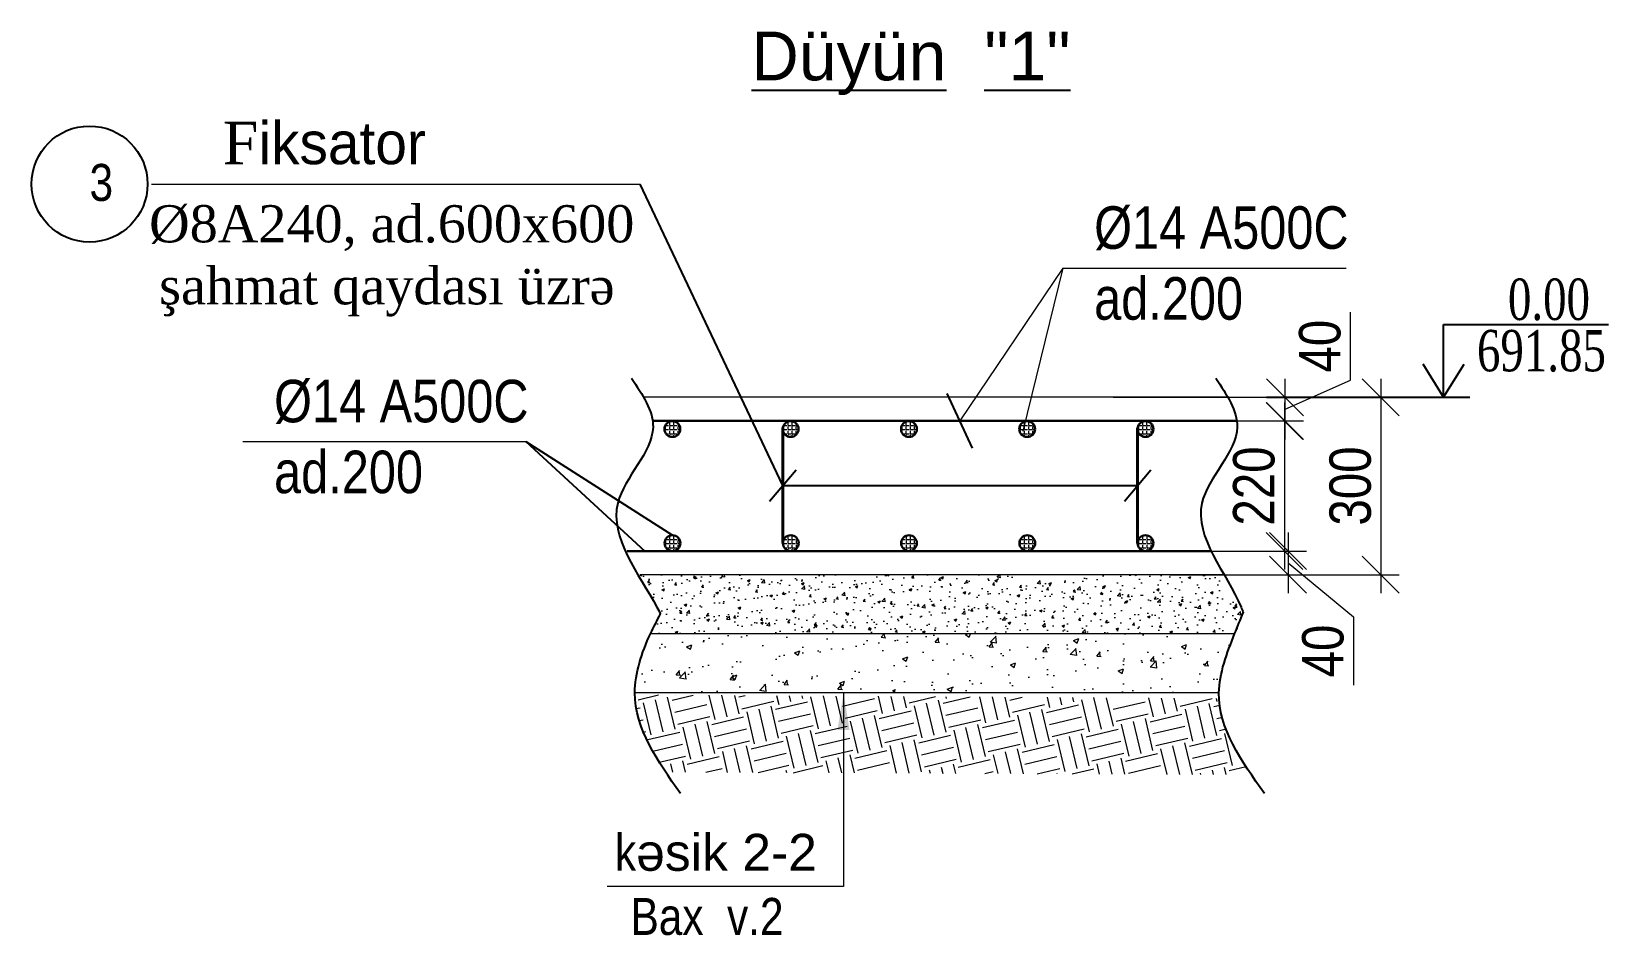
# Model space of a CAD drawing. Header units: millimetres. Extents: x 1177285 to 1225570, y -905119 to -683091.
# Drawn here: x 1206790 to 1217458, y -761637 to -755523 of the extents above; entities that cross this region are included whole.
import ezdxf

# ---------------------------------------------------------------- set-up
doc = ezdxf.new("R2010")
doc.units = ezdxf.units.MM
doc.layers.add('Annotation - Text', color=7, linetype='Continuous')
doc.layers.add('Text', color=7, linetype='Continuous')
doc.layers.add('Layer3', color=7, linetype='Continuous', lineweight=13)
doc.layers.add('xett', color=7, linetype='Continuous', lineweight=0)
doc.styles.add('400', font='times.ttf', dxfattribs={"width": 0.75, "height": 300})
doc.styles.add('A3_Times_AzLat', font='A3TI(LA).TTF')
doc.styles.get("Standard").update_dxf_attribs({"font": 'a3ar(la).ttf'})
doc.styles.add('Times New  Roman', font='times.ttf')
doc.styles.add('yazitipi', font='ARIALN.TTF')
doc.dimstyles.new('sevda', dxfattribs={"dimscale": 100, "dimtxt": 2.8, "dimasz": 2.5, "dimexe": 1.25, "dimexo": 0.625, "dimtad": 1, "dimtxsty": 'yazitipi', "dimblk": 'OBLIQUE', "dimcen": 2.5, "dimdle": 1.25, "dimclrd": 253, "dimclre": 253, "dimclrt": 73, "dimaunit": 1, "dimadec": 3, "dimazin": 0, "dimtfac": 1, "dimtmove": 1, "dimatfit": 3, "dimfxl": 1, "dimlwd": 13, "dimlwe": 13, "dimarcsym": 0})

# ---------------------------------------------------------------- blocks, each defined once
blk = doc.blocks.new('_Oblique')
at = {"color": 0, "linetype": 'ByBlock', "lineweight": -2}
blk.add_line((-0.5, -0.5), (0.5, 0.5), dxfattribs=at)
blk = doc.blocks.new('*D68')
at = {"color": 253, "lineweight": 13, "ltscale": 15, "transparency": 16777216}
for p, q in [((1215917, -757872), (1215917, -759322)), ((1214107, -757997), (1216042, -757997)), ((1214489, -759197), (1216042, -759197))]:
    blk.add_line(p, q, dxfattribs=at)
at = {"layer": 'Defpoints', "color": 0, "lineweight": 30, "ltscale": 15, "transparency": 16777216}
for p in [(1214044, -757997), (1214426, -759197), (1215917, -759197)]:
    blk.add_point(p, dxfattribs=at)
at = {"color": 253, "lineweight": 13, "ltscale": 15, "transparency": 16777216, "xscale": 250, "yscale": 250, "zscale": 250}
for p, rotation in [((1215917, -757997), 90), ((1215917, -759197), 270)]:
    blk.add_blockref('_Oblique', p, dxfattribs=dict(at, rotation=rotation))
at = {"color": 73, "ltscale": 15, "transparency": 16777216, "insert": (1215712, -758597), "char_height": 280, "attachment_point": 5, "rotation": 90, "style": 'yazitipi'}
blk.add_mtext('300', dxfattribs=at)
blk = doc.blocks.new('*D69')
at = {"color": 253, "lineweight": 13, "ltscale": 15, "transparency": 16777216}
for p, q in [((1215712, -757882), (1215712, -757420)), ((1215270, -758282), (1215270, -757872)), ((1215270, -758077), (1215712, -757882)), ((1214730, -757997), (1215395, -757997)), ((1214734, -758157), (1215395, -758157))]:
    blk.add_line(p, q, dxfattribs=at)
at = {"layer": 'Defpoints', "color": 0, "lineweight": 30, "ltscale": 15, "transparency": 16777216}
for p in [(1214667, -757997), (1215270, -757997), (1214671, -758157)]:
    blk.add_point(p, dxfattribs=at)
at = {"color": 253, "lineweight": 13, "ltscale": 15, "transparency": 16777216, "xscale": 250, "yscale": 250, "zscale": 250}
for p, rotation in [((1215270, -757997), 90), ((1215270, -758157), 270)]:
    blk.add_blockref('_Oblique', p, dxfattribs=dict(at, rotation=rotation))
at = {"color": 73, "ltscale": 15, "transparency": 16777216, "insert": (1215506, -757651), "char_height": 280, "attachment_point": 5, "rotation": 90, "style": 'yazitipi'}
blk.add_mtext('40', dxfattribs=at)
blk = doc.blocks.new('*D70')
at = {"color": 253, "lineweight": 13, "ltscale": 15, "transparency": 16777216}
for p, q in [((1215290, -758912), (1215290, -759322)), ((1214683, -759037), (1215415, -759037)), ((1214658, -759197), (1215415, -759197)), ((1215290, -759117), (1215732, -759482)), ((1215732, -759482), (1215732, -759944))]:
    blk.add_line(p, q, dxfattribs=at)
at = {"layer": 'Defpoints', "color": 0, "lineweight": 30, "ltscale": 15, "transparency": 16777216}
for p in [(1214621, -759037), (1214596, -759197), (1215290, -759197)]:
    blk.add_point(p, dxfattribs=at)
at = {"color": 253, "lineweight": 13, "ltscale": 15, "transparency": 16777216, "xscale": 250, "yscale": 250, "zscale": 250}
for p, rotation in [((1215290, -759037), 90), ((1215290, -759197), 270)]:
    blk.add_blockref('_Oblique', p, dxfattribs=dict(at, rotation=rotation))
at = {"color": 73, "ltscale": 15, "transparency": 16777216, "insert": (1215527, -759713), "char_height": 280, "attachment_point": 5, "rotation": 90, "style": 'yazitipi'}
blk.add_mtext('40', dxfattribs=at)
blk = doc.blocks.new('*D71')
at = {"color": 253, "lineweight": 13, "ltscale": 15, "transparency": 16777216}
for p, q in [((1215266, -758032), (1215266, -759162)), ((1215123, -758157), (1215391, -758157)), ((1215123, -759037), (1215391, -759037))]:
    blk.add_line(p, q, dxfattribs=at)
at = {"layer": 'Defpoints', "color": 0, "lineweight": 30, "ltscale": 15, "transparency": 16777216}
for p in [(1215060, -758157), (1215060, -759037), (1215266, -759037)]:
    blk.add_point(p, dxfattribs=at)
at = {"color": 253, "lineweight": 13, "ltscale": 15, "transparency": 16777216, "xscale": 250, "yscale": 250, "zscale": 250}
for p, rotation in [((1215266, -758157), 90), ((1215266, -759037), 270)]:
    blk.add_blockref('_Oblique', p, dxfattribs=dict(at, rotation=rotation))
at = {"color": 73, "ltscale": 15, "transparency": 16777216, "insert": (1215060, -758597), "char_height": 280, "attachment_point": 5, "rotation": 90, "style": 'yazitipi'}
blk.add_mtext('220', dxfattribs=at)

msp = doc.modelspace()

# ---------------------------------------------------------------- hatches: boundary and pattern name
at = {"lineweight": 9, "ltscale": 15}
h = msp.add_hatch(dxfattribs=at)
h.set_pattern_fill('ANGLE', color=256, scale=4)
h.set_pattern_definition([(0, (-2813146.645, 2281572.912), (0, 27.94), [20.32, -7.62]), (90, (-2813146.645, 2281572.912), (-27.94, 2e-15), [20.32, -7.62])])
edge = h.paths.add_edge_path()
edge.add_arc((1211125.26, -758211.819), 53.535, 0, 360)
h = msp.add_hatch(dxfattribs=at)
h.set_pattern_fill('ANGLE', color=256, scale=4)
h.set_pattern_definition([(0, (-2812346.645, 2281572.912), (0, 27.94), [20.32, -7.62]), (90, (-2812346.645, 2281572.912), (-27.94, 2e-15), [20.32, -7.62])])
edge = h.paths.add_edge_path()
edge.add_arc((1211925.26, -758211.819), 53.535, 0, 360)
h = msp.add_hatch(dxfattribs=at)
h.set_pattern_fill('ANGLE', color=256, scale=4)
h.set_pattern_definition([(0, (-2811546.645, 2281572.912), (0, 27.94), [20.32, -7.62]), (90, (-2811546.645, 2281572.912), (-27.94, 2e-15), [20.32, -7.62])])
edge = h.paths.add_edge_path()
edge.add_arc((1212725.26, -758211.819), 53.535, 0, 360)
h = msp.add_hatch(dxfattribs=at)
h.set_pattern_fill('ANGLE', color=256, scale=4)
h.set_pattern_definition([(0, (-2810746.645, 2281572.912), (0, 27.94), [20.32, -7.62]), (90, (-2810746.645, 2281572.912), (-27.94, 2e-15), [20.32, -7.62])])
edge = h.paths.add_edge_path()
edge.add_arc((1213525.26, -758211.819), 53.535, 0, 360)
h = msp.add_hatch(dxfattribs=at)
h.set_pattern_fill('ANGLE', color=256, scale=4)
h.set_pattern_definition([(0, (-2809946.645, 2281572.912), (0, 27.94), [20.32, -7.62]), (90, (-2809946.645, 2281572.912), (-27.94, 2e-15), [20.32, -7.62])])
edge = h.paths.add_edge_path()
edge.add_arc((1214325.26, -758211.819), 53.535, 0, 360)
h = msp.add_hatch(dxfattribs=at)
h.set_pattern_fill('ANGLE', color=256, scale=4)
h.set_pattern_definition([(0, (-2813146.056, 2280801.574), (0, 27.94), [20.32, -7.62]), (90, (-2813146.056, 2280801.574), (-27.94, 2e-15), [20.32, -7.62])])
edge = h.paths.add_edge_path()
edge.add_arc((1211125.85, -758983.158), 53.535, 0, 360)
h = msp.add_hatch(dxfattribs=at)
h.set_pattern_fill('ANGLE', color=256, scale=4)
h.set_pattern_definition([(0, (-2812346.056, 2280801.574), (0, 27.94), [20.32, -7.62]), (90, (-2812346.056, 2280801.574), (-27.94, 2e-15), [20.32, -7.62])])
edge = h.paths.add_edge_path()
edge.add_arc((1211925.85, -758983.158), 53.535, 0, 360)
h = msp.add_hatch(dxfattribs=at)
h.set_pattern_fill('ANGLE', color=256, scale=4)
h.set_pattern_definition([(0, (-2811546.056, 2280801.574), (0, 27.94), [20.32, -7.62]), (90, (-2811546.056, 2280801.574), (-27.94, 2e-15), [20.32, -7.62])])
edge = h.paths.add_edge_path()
edge.add_arc((1212725.85, -758983.158), 53.535, 0, 360)
h = msp.add_hatch(dxfattribs=at)
h.set_pattern_fill('ANGLE', color=256, scale=4)
h.set_pattern_definition([(0, (-2810746.056, 2280801.574), (0, 27.94), [20.32, -7.62]), (90, (-2810746.056, 2280801.574), (-27.94, 2e-15), [20.32, -7.62])])
edge = h.paths.add_edge_path()
edge.add_arc((1213525.85, -758983.158), 53.535, 0, 360)
h = msp.add_hatch(dxfattribs=at)
h.set_pattern_fill('ANGLE', color=256, scale=4)
h.set_pattern_definition([(0, (-2809946.056, 2280801.574), (0, 27.94), [20.32, -7.62]), (90, (-2809946.056, 2280801.574), (-27.94, 2e-15), [20.32, -7.62])])
edge = h.paths.add_edge_path()
edge.add_arc((1214325.85, -758983.158), 53.535, 0, 360)
at = {"lineweight": 5, "ltscale": 5}
h = msp.add_hatch(dxfattribs=at)
h.set_pattern_fill('AR-CONC', color=4)
h.set_pattern_definition([(50, (156356.91, 8968.94), (182.184669, -15.939086), [19.05, -209.55]), (355, (156356.91, 8968.94), (-35.243421, 191.056845), [15.24, -167.640584]), (100.451445, (156372.1, 8967.6), (146.941247, 175.117752), [16.19001, -178.090245]), (46.1842, (156356.9, 9019.74), (271.07904, -42.042328), [28.575, -314.325]), (96.635558, (156379.5, 9016.23), (237.404134, 247.426125), [24.285023, -267.13561]), (351.18415, (156356.9, 9019.74), (237.404134, 247.426125), [22.85997, -251.45973]), (21, (156382.31, 9007.04), (151.614391, -102.265198), [19.05, -209.55]), (326, (156382.31, 9007.04), (61.802028, 184.187966), [15.24, -167.64]), (71.451445, (156394.94, 8998.51), (213.41642, 81.92277), [16.19001, -178.089938]), (37.5, (156356.91, 8968.935), (3.0886033, 84.555039), [0, -165.608, 0, -170.18, 0, -168.275]), (7.5, (156356.91, 8968.935), (66.8196625, 100.180575), [0, -97.028, 0, -161.798, 0, -64.135]), (327.5, (156300.27, 8968.935), (135.590595, -5.728744), [0, -63.5, 0, -198.12, 0, -262.89]), (317.5, (156274.87, 8968.94), (148.129181, 25.426491), [0, -82.55, 0, -131.572, 0, -186.69])])
h.paths.add_polyline_path([(1214928.669, -759596.692), (1214960.976, -759530.619), (1214993.092, -759468.682), (1214963.501, -759396.759), (1214935.966, -759339.414), (1214905.274, -759281.854), (1214872.716, -759224.133), (1214856.993, -759196.692), (1210905.354, -759196.692), (1210937.504, -759253.01), (1210965.428, -759303.461), (1210991.553, -759353.773), (1211015.012, -759403.909), (1211041.409, -759468.74), (1211014.587, -759520.328), (1210985.268, -759579.156), (1210977.239, -759596.692)])
at = {"lineweight": 13}
h = msp.add_hatch(dxfattribs=at)
h.set_pattern_fill('AR-CONC', color=256, scale=2)
h.set_pattern_definition([(50, (-1618.5, 0), (364.36934, -31.87817), [38.1, -419.1]), (355, (-1618.5, 0), (-70.48684, 382.11369), [30.48, -335.28117]), (100.451445, (-1588.13, -2.66), (293.88249, 350.2355), [32.38002, -356.18049]), (46.1842, (-1618.5, 101.6), (542.15808, -84.08466), [57.15, -628.65]), (96.635558, (-1573.3, 94.6), (474.80827, 494.85225), [48.57005, -534.27122]), (351.18415, (-1618.5, 101.6), (474.80827, 494.85225), [45.71993, -502.91946]), (21, (-1567.7, 76.2), (303.22878, -204.530396), [38.1, -419.1]), (326, (-1567.7, 76.2), (123.60406, 368.37593), [30.48, -335.28]), (71.451445, (-1542.43, 59.16), (426.83284, 163.84554), [32.38002, -356.179875]), (37.5, (-1618.5, 0), (6.177207, 169.110078), [0, -331.216, 0, -340.36, 0, -336.55]), (7.5, (-1618.5, 0), (133.639325, 200.36115), [0, -194.056, 0, -323.596, 0, -128.27]), (327.5, (-1731.78, 0), (271.18119, -11.457488), [0, -127, 0, -396.24, 0, -525.78]), (317.5, (-1782.58, 0), (296.258363, 50.852982), [0, -165.1, 0, -263.144, 0, -373.38])])
h.paths.add_polyline_path([(1210977.092, -759596.692), (1210964.052, -759624.906), (1210945.868, -759667.409), (1210929.018, -759710.624), (1210913.775, -759754.392), (1210900.415, -759798.555), (1210889.21, -759842.955), (1210880.436, -759887.434), (1210874.366, -759931.834), (1210871.276, -759975.997), (1210871.347, -759996.692), (1214822.86, -759996.692), (1214823.014, -759973.408), (1214825.614, -759935.743), (1214830.398, -759897.894), (1214837.197, -759859.961), (1214845.841, -759822.041), (1214856.158, -759784.234), (1214867.98, -759746.635), (1214881.136, -759709.344), (1214895.455, -759672.46), (1214910.768, -759636.078), (1214926.905, -759600.299), (1214928.63, -759596.692)])
at = {"layer": 'Annotation - Text', "lineweight": 5, "ltscale": 20}
h = msp.add_hatch(dxfattribs=at)
h.set_pattern_fill('EARTH', color=253, scale=35, angle=-76.6397816)
h.set_pattern_definition([(283.360218, (156356.9, 8968.94), (267.590996, -164.8793), [222.25, -222.25]), (283.360218, (156438, 8988.2), (267.590996, -164.8793), [222.25, -222.25]), (283.360218, (156519.09, 9007.45), (267.590996, -164.8793), [222.25, -222.25]), (13.360218, (156552.54, 8986.84), (164.8793, 267.590996), [222.25, -222.25]), (13.360218, (156571.8, 8905.75), (164.8793, 267.590996), [222.25, -222.25]), (13.360218, (156591.05, 8824.67), (164.8793, 267.590996), [222.25, -222.25])])
h.paths.add_polyline_path([(1211070.005, -760517.746), (1211079.721, -760532.307), (1215043.129, -760549.955), (1215037.296, -760541.336), (1215014.698, -760507.118), (1214992.734, -760472.813), (1214971.533, -760438.401), (1214951.22, -760403.866), (1214931.923, -760369.19), (1214913.769, -760334.355), (1214896.885, -760299.345), (1214881.398, -760264.14), (1214867.435, -760228.723), (1214855.122, -760193.078), (1214844.588, -760157.185), (1214835.958, -760121.028), (1214829.36, -760084.589), (1214824.92, -760047.851), (1214824.094, -760033.638), (1210871.39, -760009.103), (1210871.427, -760019.769), (1210874.844, -760063.09), (1210881.33, -760105.985), (1210890.682, -760148.483), (1210902.693, -760190.61), (1210917.161, -760232.397), (1210933.88, -760273.872), (1210952.645, -760315.062), (1210973.252, -760355.997), (1210995.496, -760396.704), (1211019.173, -760437.212), (1211044.077, -760477.55)])

# ---------------------------------------------------------------- linework, layer by layer
at = {"ltscale": 15}
for p, q in [((1211872.315, -758593.527), (1210906.372, -756554.368)), ((1213154.284, -758341.85), (1212984.661, -757971.534)), ((1215144.575, -757996.692), (1216518.917, -757996.692)), ((1210134.609, -758296.227), (1210939.314, -759036.692)), ((1210134.609, -758296.227), (1211125.85, -758929.623)), ((1211782.564, -758699.078), (1211962.067, -758487.976)), ((1214182.564, -758699.078), (1214362.067, -758487.976)), ((1211872.315, -758593.527), (1214272.315, -758593.527))]:
    msp.add_line(p, q, dxfattribs=at)
at = {"color": 0}
msp.add_line((1216342.682, -757996.692), (1216342.682, -757504.352), dxfattribs=at)
at = {"color": 7}
msp.add_line((1216342.682, -757504.352), (1217457.546, -757504.352), dxfattribs=at)
at = {"lineweight": 40, "ltscale": 15}
for p, q in [((1211872.315, -758983.158), (1211872.315, -758203.896)), ((1214272.315, -758983.158), (1214272.315, -758203.896))]:
    msp.add_line(p, q, dxfattribs=at)
at = {"color": 1, "lineweight": 9, "ltscale": 5}
for p, q in [((1214928.588, -759596.692), (1210976.944, -759596.692)), ((1214822.574, -759996.692), (1210870.93, -759996.692))]:
    msp.add_line(p, q, dxfattribs=at)
at = {"color": 7, "ltscale": 15}
for points in [[(1216342.682, -757996.692), (1216204.08, -757772.348)], [(1216342.682, -757996.692), (1216481.284, -757772.348)]]:
    msp.add_lwpolyline(points, dxfattribs=at)
at = {"color": 3, "lineweight": 15, "ltscale": 15}
for points in [[(1214882.758, -757996.692), (1210931.114, -757996.692)], [(1210905.336, -759196.692), (1214856.98, -759196.692)]]:
    msp.add_lwpolyline(points, dxfattribs=at)
at = {"lineweight": 30, "ltscale": 15}
for points in [[(1214943.557, -758156.692), (1210991.913, -758156.692)], [(1210818.276, -759036.692), (1214769.92, -759036.692)]]:
    msp.add_lwpolyline(points, dxfattribs=at)
at = {"ltscale": 15}
msp.add_circle((1207182.287, -756554.368), 392.442, dxfattribs=at)
at = {"lineweight": 30, "ltscale": 15}
for centre in [(1211125.26, -758211.819), (1211925.26, -758211.819), (1212725.26, -758211.819), (1213525.26, -758211.819), (1214325.26, -758211.819), (1211125.85, -758983.158), (1211925.85, -758983.158), (1212725.85, -758983.158), (1213525.85, -758983.158), (1214325.85, -758983.158)]:
    msp.add_circle(centre, 53.535, dxfattribs=at)
at = {"ltscale": 15}
for points, knots in [([(1210848.948, -757867.155), (1210922.876, -757978.213), (1211112.539, -758263.131), (1210545.883, -758758.786), (1210913.241, -759211.029), (1211036.746, -759447.174), (1211044.707, -759462.396)], [0, 0, 0, 0, 361.980962824, 928.655094944, 1680.73233635, 1732.55207139, 1732.55207139, 1732.55207139, 1732.55207139]), ([(1214800.591, -757867.155), (1214874.82, -757978.082), (1215065.253, -758262.663), (1214489.262, -758762.402), (1214886.313, -759196.422), (1214982.14, -759441.448), (1214986.993, -759453.857)], [0, 0, 0, 0, 361.980962824, 928.655094944, 1680.73233635, 1720.853094364, 1720.853094364, 1720.853094364, 1720.853094364]), ([(1211179.856, -760677.678), (1211025.544, -760457.81), (1210785.838, -760116.27), (1210934.844, -759672.228), (1211021.583, -759506.562), (1211044.707, -759462.396)], [0, 0, 0, 0, 747.78077882, 1161.591063032, 1312.014978697, 1312.014978697, 1312.014978697, 1312.014978697]), ([(1215131.499, -760677.678), (1214974.92, -760456.765), (1214731.693, -760113.602), (1214895.743, -759674.973), (1214967.502, -759501.088), (1214986.993, -759453.857)], [0, 0, 0, 0, 747.78077882, 1161.591063032, 1315.90536417, 1315.90536417, 1315.90536417, 1315.90536417])]:
    msp.add_open_spline(points, degree=3, knots=knots, dxfattribs=at)
at = {"layer": 'xett', "lineweight": 0}
msp.add_line((1213766.288, -757122.594), (1213069.472, -758156.692), dxfattribs=at)
for points in [[(1207600.946, -756554.368), (1207600.946, -756554.368), (1210906.372, -756554.368)], [(1213766.288, -757122.594), (1213495.055, -758225.779)], [(1213766.288, -757122.594), (1213766.288, -757122.594), (1215682.297, -757122.594)], [(1208218.599, -758296.227), (1208218.599, -758296.227), (1210134.609, -758296.227)]]:
    msp.add_lwpolyline(points, dxfattribs=at)

# ---------------------------------------------------------------- texts
at = {"color": 0, "lineweight": 25, "ltscale": 0.5, "char_height": 249.99, "width": 9290.73146, "attachment_point": 1}
for s, insert in [('{\\fArial Narrow|b0|i0|c238|p34;3}', (1207182.287, -756418.54)), ('{\\fArial Narrow|b0|i0|c238|p34;k\\fArial|b0|i0|c238|p34;əsik 2-2}', (1210736.775, -760950.008)), ('{\\fArial Narrow|b0|i0|c238|p34;Bax  v.2}', (1210842.381, -761383.785))]:
    msp.add_mtext(s, dxfattribs=dict(at, insert=insert))
at = {"lineweight": 9, "char_height": 280, "width": 23109.77763, "attachment_point": 1, "style": '400'}
for s, insert in [('{\\fTimes New Roman|b0|i0|c238|p18;0.0}0', (1216777.594, -757193.638)), ('{\\fTimes New Roman|b0|i0|c238|p18;691.85}', (1216568.074, -757540.946))]:
    msp.add_mtext(s, dxfattribs=dict(at, insert=insert))
at = {"layer": 'Layer3', "color": 0, "lineweight": 25, "insert": (1209027.752, -755522.671), "char_height": 520, "width": 7423.62436, "attachment_point": 1}
msp.add_mtext('\\pxqc;{\\H0.63462x;\\LD\\fArial|b0|i0|c238|p34;üyün  "1"}', dxfattribs=at)
at = {"layer": 'Text', "ltscale": 30, "insert": (1208083.408, -756424.222), "char_height": 287.5392, "attachment_point": 7, "style": 'A3_Times_AzLat'}
msp.add_mtext_dynamic_manual_height_columns('{\\fTimes New Roman|b0|i0|c238|p18;F}iksator', width=1.63272, gutter_width=1.25, heights=[0], dxfattribs=at)
at = {"layer": 'Text', "ltscale": 30, "insert": (1207368.049, -757451.174), "char_height": 287.5392, "attachment_point": 7, "style": 'Times New  Roman'}
msp.add_mtext(' {\\fTimes New Roman|b0|i0|c238|p18; \\fTimes New Roman|b0|i0|c204|p18;\\H0.875x;%%C8A\\fTimes New Roman|b0|i0|c238|p18;240\\fTimes New Roman|b0|i0|c204|p18;, \\fTimes New Roman|b0|i0|c238|p18;ad.\\fTimes New Roman|b0|i0|c204|p18;6\\fTimes New Roman|b0|i0|c238|p18;00x\\fTimes New Roman|b0|i0|c204|p18;6\\fTimes New Roman|b0|i0|c238|p18;00\\fTimes New Roman|b0|i0|c204|p18;\\P   \\fTimes New Roman|b0|i0|c238|p18;şahmat qaydası üzrə}', dxfattribs=at)
at = {"layer": 'Text', "ltscale": 30, "char_height": 287.5392, "width": 3053.17713, "attachment_point": 1, "style": 'Times New  Roman'}
for insert in [(1213978.23, -756704.941), (1208430.541, -757878.574)]:
    msp.add_mtext('{\\fArial Narrow|b0|i0|c0|p34;%%C1\\fArial Narrow|b0|i0|c238|p34;4\\fArial Narrow|b0|i0|c0|p34; A\\fArial Narrow|b0|i0|c238|p34;500C  \\Pad.200}', dxfattribs=dict(at, insert=insert))

# ---------------------------------------------------------------- dimensions: what is measured, and where the dimension line sits
at = {"ltscale": 15}
for base, p1, p2, picture, middle in [((1215269.741, -757996.692), (1214671.465, -758156.692), (1214667.278, -757996.692), '*D69', (1215711.912, -757819.903)), ((1215290.224, -759196.692), (1214620.511, -759036.692), (1214595.842, -759196.692), '*D70', (1215732.395, -759544.077))]:
    dim = msp.add_linear_dim(base=base, p1=p1, p2=p2, angle=90, dimstyle='sevda', override={"dimlfac": 0.25}, dxfattribs=at)
    dim.commit()
    dim.dimension.update_dxf_attribs({"geometry": picture, "text_midpoint": middle, "dimtype": 160})
for base, p1, p2, picture, middle in [((1215917.432, -759196.692), (1214044.215, -757996.692), (1214426.177, -759196.692), '*D68', (1215711.972, -758596.692)), ((1215265.555, -759036.692), (1215060.167, -758156.692), (1215060.167, -759036.692), '*D71', (1215060.094, -758596.692))]:
    dim = msp.add_linear_dim(base=base, p1=p1, p2=p2, angle=90, dimstyle='sevda', override={"dimlfac": 0.25}, dxfattribs=at)
    dim.commit()
    dim.dimension.update_dxf_attribs({"geometry": picture, "text_midpoint": middle})

# ---------------------------------------------------------------- leaders
msp.add_leader([(1212282.872, -759996.692), (1212282.872, -761306.048), (1210683.827, -761306.048)], dimstyle='sevda', override={"dimgap": 0.625, "dimtad": 0}, dxfattribs=at)

doc.saveas('drawing.dxf')
